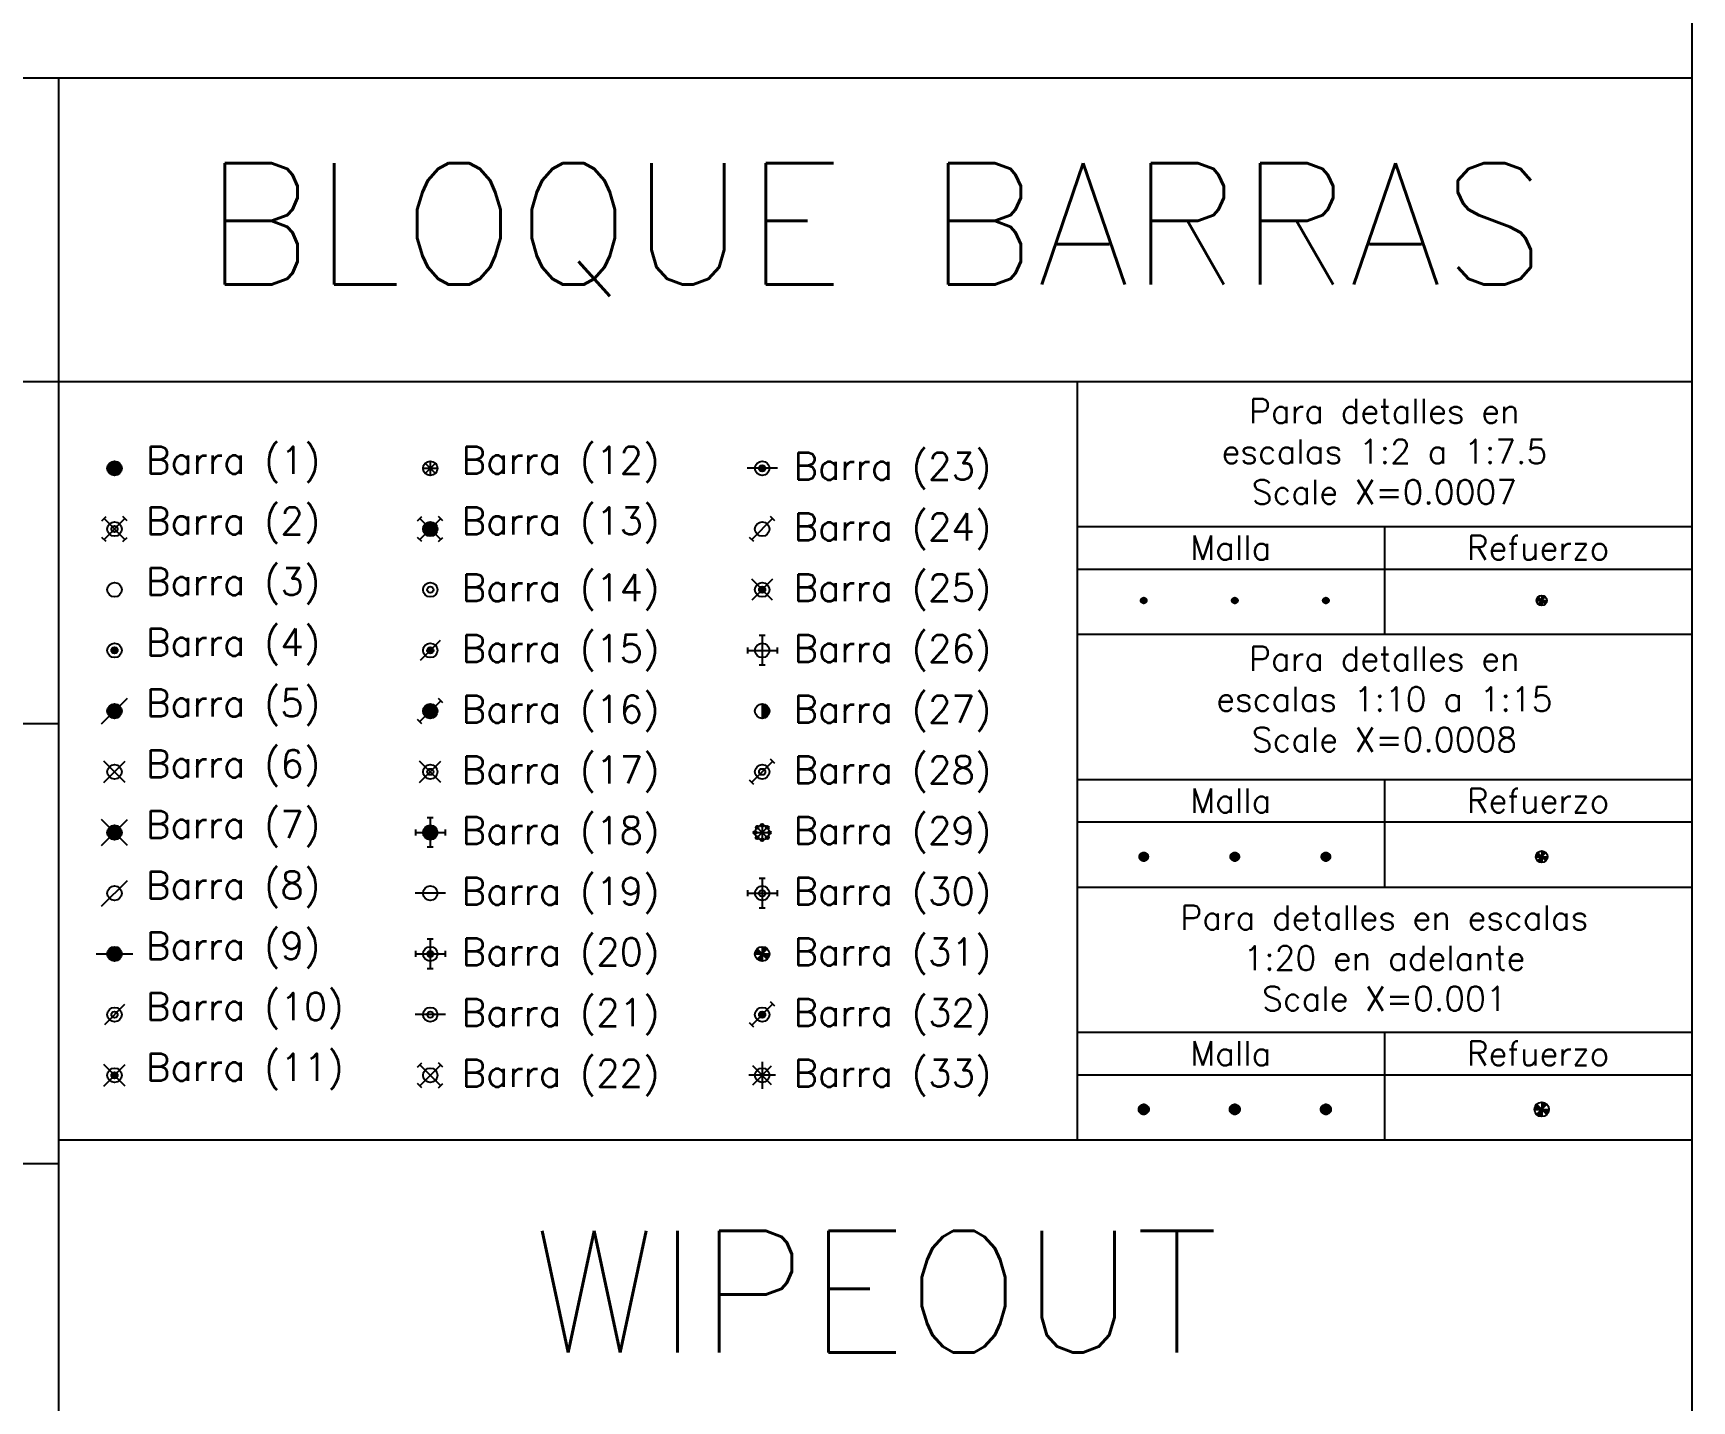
# Model space of a CAD drawing. Header units: millimetres. Extents: x -99999999 to 100000000, y -41 to 20.
# Drawn here: x -17.676 to -14.944, y -8.709 to -6.456 of the extents above; entities that cross this region are included whole.
import ezdxf

# ---------------------------------------------------------------- set-up
doc = ezdxf.new("R2010")
doc.units = ezdxf.units.MM
doc.header["$LTSCALE"] = 0.01
doc.linetypes.add('DASHED2', pattern=[0.375, 0.25, -0.125])
for name, color, linetype in [('FC_BORDES', 4, 'Continuous'), ('FC_HATCH 253', 253, 'Continuous'), ('FC_MALLA', 3, 'DASHED2'), ('FC_R-80', 11, 'Continuous'), ('FC_REFUERZO 2', 1, 'Continuous')]:
    doc.layers.add(name, color=color, linetype=linetype)
doc.styles.add('FC_TEXT1', font='romans.shx')

# ---------------------------------------------------------------- blocks, each defined once
blk = doc.blocks.new('*U176')
h = blk.add_hatch(color=0)
h.dxf.hatch_style = 1
edge = h.paths.add_edge_path()
edge.add_arc((0, 0), 0.0119, 0, 360, ccw=False)
at = {"color": 0}
blk.add_circle((0, 0), 0.0119, dxfattribs=at)
blk = doc.blocks.new('*U198')
at = {"color": 0, "ltscale": 0.35}
for p, q in [((0.0172, -0.0172), (-0.0172, 0.0172)), ((0.0172, 0.0172), (-0.0172, -0.0172))]:
    blk.add_line(p, q, dxfattribs=at)
at = {"color": 0, "ltscale": 0.9}
blk.add_line((0.0137, -0.0208), (0.0208, -0.0137), dxfattribs=at)
for points in [[(-0.0208, 0.0137), (-0.0137, 0.0208)], [(0.0208, 0.0137), (0.0137, 0.0208)], [(-0.0137, -0.0208), (-0.0208, -0.0137)]]:
    blk.add_lwpolyline(points, dxfattribs=at)
at = {"color": 0}
for radius in [0.0119, 0.00516]:
    blk.add_circle((0, 0), radius, dxfattribs=at)
blk = doc.blocks.new('*U196')
at = {"color": 0}
blk.add_circle((0, 0), 0.0119, dxfattribs=at)
blk = doc.blocks.new('*U197')
h = blk.add_hatch(color=0)
h.dxf.hatch_style = 1
edge = h.paths.add_edge_path()
edge.add_arc((0, 0), 0.00516, 0, 360)
at = {"color": 0}
for radius in [0.0119, 0.00516]:
    blk.add_circle((0, 0), radius, dxfattribs=at)
blk = doc.blocks.new('*U195')
h = blk.add_hatch(color=0)
h.dxf.hatch_style = 1
edge = h.paths.add_edge_path()
edge.add_arc((0, 0), 0.0119, 0, 360, ccw=False)
at = {"color": 0, "ltscale": 0.6}
blk.add_lwpolyline([(-0.0212, -0.0212), (0.0212, 0.0212)], dxfattribs=at)
at = {"color": 0}
blk.add_circle((0, 0), 0.0119, dxfattribs=at)
blk = doc.blocks.new('*U194')
at = {"color": 0}
for p, q in [((0.0177, -0.0177), (-0.0177, 0.0177)), ((-0.0177, -0.0177), (0.0177, 0.0177))]:
    blk.add_line(p, q, dxfattribs=at)
blk.add_circle((0, 0), 0.0119, dxfattribs=at)
blk = doc.blocks.new('*U193')
h = blk.add_hatch(color=0)
h.dxf.hatch_style = 1
edge = h.paths.add_edge_path()
edge.add_arc((0, 0), 0.0119, 0, 360, ccw=False)
at = {"color": 0, "ltscale": 0.6}
for points in [[(-0.0212, -0.0212), (0.0212, 0.0212)], [(0.0212, -0.0212), (-0.0212, 0.0212)]]:
    blk.add_lwpolyline(points, dxfattribs=at)
at = {"color": 0}
blk.add_circle((0, 0), 0.0119, dxfattribs=at)
blk = doc.blocks.new('*U192')
at = {"color": 0, "ltscale": 0.6}
blk.add_lwpolyline([(-0.0212, -0.0212), (0.0212, 0.0212)], dxfattribs=at)
at = {"color": 0}
blk.add_circle((0, 0), 0.0119, dxfattribs=at)
blk = doc.blocks.new('*U191')
h = blk.add_hatch(color=0)
h.dxf.hatch_style = 1
edge = h.paths.add_edge_path()
edge.add_arc((0, 0), 0.0119, 0, 360)
at = {"color": 0, "ltscale": 0.6}
blk.add_lwpolyline([(-0.03, 0), (0.03, 0)], dxfattribs=at)
at = {"color": 0}
blk.add_circle((0, 0), 0.0119, dxfattribs=at)
blk = doc.blocks.new('*U189')
at = {"color": 0, "ltscale": 0.35}
blk.add_line((0.0166, 0.0166), (-0.0166, -0.0166), dxfattribs=at)
at = {"color": 0}
for radius in [0.0119, 0.00516]:
    blk.add_circle((0, 0), radius, dxfattribs=at)
blk = doc.blocks.new('*U190')
h = blk.add_hatch(color=0)
h.dxf.hatch_style = 1
edge = h.paths.add_edge_path()
edge.add_arc((0, 0), 0.00516, 0, 360)
at = {"color": 0}
for p, q in [((0.0177, -0.0177), (-0.0177, 0.0177)), ((-0.0177, -0.0177), (0.0177, 0.0177))]:
    blk.add_line(p, q, dxfattribs=at)
for radius in [0.0119, 0.00516]:
    blk.add_circle((0, 0), radius, dxfattribs=at)
blk = doc.blocks.new('*U188')
at = {"color": 0, "ltscale": 0.6}
for points in [[(-0.0119, 0), (0.0119, 0)], [(0.0084, -0.0084), (-0.0084, 0.0084)], [(-0.0084, -0.0084), (0.0084, 0.0084)], [(0, 0.0119), (0, -0.0119)]]:
    blk.add_lwpolyline(points, dxfattribs=at)
blk.add_circle((0, 0), 0.0119, dxfattribs=at)
blk = doc.blocks.new('*U187')
h = blk.add_hatch(color=0)
h.dxf.hatch_style = 1
edge = h.paths.add_edge_path()
edge.add_arc((0, 0), 0.0119, 0, 360)
at = {"color": 0, "ltscale": 0.35}
for p, q in [((0.0172, -0.0172), (-0.0172, 0.0172)), ((0.0172, 0.0172), (-0.0172, -0.0172))]:
    blk.add_line(p, q, dxfattribs=at)
at = {"color": 0, "ltscale": 0.9}
for points in [[(-0.0208, 0.0137), (-0.0137, 0.0208)], [(0.0208, 0.0137), (0.0137, 0.0208)], [(-0.0137, -0.0208), (-0.0208, -0.0137)], [(0.0137, -0.0208), (0.0208, -0.0137)]]:
    blk.add_lwpolyline(points, dxfattribs=at)
at = {"color": 0}
blk.add_circle((0, 0), 0.0119, dxfattribs=at)
blk = doc.blocks.new('*U186')
at = {"color": 0}
for radius in [0.0119, 0.00516]:
    blk.add_circle((0, 0), radius, dxfattribs=at)
blk = doc.blocks.new('*U185')
h = blk.add_hatch(color=0)
h.dxf.hatch_style = 1
edge = h.paths.add_edge_path()
edge.add_arc((0, 0), 0.00516, 0, 360)
at = {"color": 0, "ltscale": 0.35}
blk.add_line((0.0166, 0.0166), (-0.0166, -0.0166), dxfattribs=at)
at = {"color": 0}
for radius in [0.0119, 0.00516]:
    blk.add_circle((0, 0), radius, dxfattribs=at)
blk = doc.blocks.new('*U183')
h = blk.add_hatch(color=0)
h.dxf.hatch_style = 1
edge = h.paths.add_edge_path()
edge.add_arc((0, 0), 0.0119, 0, 360)
at = {"color": 0, "ltscale": 0.35}
blk.add_line((0.0172, 0.0172), (-0.0172, -0.0172), dxfattribs=at)
at = {"color": 0, "ltscale": 0.9}
for points in [[(0.0208, 0.0137), (0.0137, 0.0208)], [(-0.0137, -0.0208), (-0.0208, -0.0137)]]:
    blk.add_lwpolyline(points, dxfattribs=at)
at = {"color": 0}
blk.add_circle((0, 0), 0.0119, dxfattribs=at)
blk = doc.blocks.new('*U182')
at = {"color": 0}
for p, q in [((0.0177, -0.0177), (-0.0177, 0.0177)), ((-0.0177, -0.0177), (0.0177, 0.0177))]:
    blk.add_line(p, q, dxfattribs=at)
for radius in [0.0119, 0.00516]:
    blk.add_circle((0, 0), radius, dxfattribs=at)
blk = doc.blocks.new('*U184')
h = blk.add_hatch(color=0)
h.dxf.hatch_style = 1
edge = h.paths.add_edge_path()
edge.add_arc((0, 0), 0.0119, 0, 360)
at = {"color": 0, "ltscale": 0.35}
for p, q in [((0, 0.0244), (0, -0.0244)), ((-0.0244, 0), (0.0244, 0))]:
    blk.add_line(p, q, dxfattribs=at)
at = {"color": 0, "ltscale": 0.9}
for points in [[(-0.0244, 0.005), (-0.0244, -0.005)], [(0.005, 0.0244), (-0.005, 0.0244)], [(0.0244, 0.005), (0.0244, -0.005)], [(0.005, -0.0244), (-0.005, -0.0244)]]:
    blk.add_lwpolyline(points, dxfattribs=at)
at = {"color": 0}
blk.add_circle((0, 0), 0.0119, dxfattribs=at)
blk = doc.blocks.new('*U181')
at = {"color": 0}
blk.add_line((0.025, 0), (-0.025, 0), dxfattribs=at)
blk.add_circle((0, 0), 0.0119, dxfattribs=at)
blk = doc.blocks.new('*U269')
h = blk.add_hatch(color=0)
h.dxf.hatch_style = 1
edge = h.paths.add_edge_path()
edge.add_arc((0, 0), 0.00516, 90, 450, ccw=False)
at = {"color": 0, "ltscale": 0.35}
for p, q in [((0, 0.0244), (0, -0.0244)), ((-0.0244, 0), (0.0244, 0))]:
    blk.add_line(p, q, dxfattribs=at)
at = {"color": 0, "ltscale": 0.9}
for points in [[(-0.0244, 0.005), (-0.0244, -0.005)], [(0.005, 0.0244), (-0.005, 0.0244)], [(0.0244, 0.005), (0.0244, -0.005)], [(0.005, -0.0244), (-0.005, -0.0244)]]:
    blk.add_lwpolyline(points, dxfattribs=at)
at = {"color": 0}
for radius in [0.0119, 0.00516]:
    blk.add_circle((0, 0), radius, dxfattribs=at)
blk = doc.blocks.new('*U267')
at = {"color": 0}
blk.add_line((0.025, 0), (-0.025, 0), dxfattribs=at)
for radius in [0.0119, 0.00516]:
    blk.add_circle((0, 0), radius, dxfattribs=at)
blk = doc.blocks.new('*U268')
at = {"color": 0, "ltscale": 0.35}
for p, q in [((0.0172, -0.0172), (-0.0172, 0.0172)), ((0.0172, 0.0172), (-0.0172, -0.0172))]:
    blk.add_line(p, q, dxfattribs=at)
at = {"color": 0, "ltscale": 0.9}
for points in [[(-0.0208, 0.0137), (-0.0137, 0.0208)], [(0.0208, 0.0137), (0.0137, 0.0208)], [(-0.0137, -0.0208), (-0.0208, -0.0137)], [(0.0137, -0.0208), (0.0208, -0.0137)]]:
    blk.add_lwpolyline(points, dxfattribs=at)
at = {"color": 0}
blk.add_circle((0, 0), 0.0119, dxfattribs=at)
blk = doc.blocks.new('*U266')
h = blk.add_hatch(color=0)
h.dxf.hatch_style = 1
edge = h.paths.add_edge_path()
edge.add_arc((0, 0), 0.00516, 0, 360)
at = {"color": 0}
blk.add_line((0.025, 0), (-0.025, 0), dxfattribs=at)
for radius in [0.0119, 0.00516]:
    blk.add_circle((0, 0), radius, dxfattribs=at)
blk = doc.blocks.new('*U265')
at = {"color": 0, "ltscale": 0.35}
blk.add_line((0.0172, 0.0172), (-0.0172, -0.0172), dxfattribs=at)
at = {"color": 0, "ltscale": 0.9}
for points in [[(0.0208, 0.0137), (0.0137, 0.0208)], [(-0.0137, -0.0208), (-0.0208, -0.0137)]]:
    blk.add_lwpolyline(points, dxfattribs=at)
at = {"color": 0}
blk.add_circle((0, 0), 0.0119, dxfattribs=at)
blk = doc.blocks.new('*U264')
h = blk.add_hatch(color=0)
h.dxf.hatch_style = 1
edge = h.paths.add_edge_path()
edge.add_arc((0, 0), 0.00516, 90, 450, ccw=False)
at = {"color": 0, "ltscale": 0.35}
for p, q in [((0.0172, -0.0172), (-0.0172, 0.0172)), ((0.0172, 0.0172), (-0.0172, -0.0172))]:
    blk.add_line(p, q, dxfattribs=at)
at = {"color": 0}
for radius in [0.0119, 0.00516]:
    blk.add_circle((0, 0), radius, dxfattribs=at)
blk = doc.blocks.new('*U263')
at = {"color": 0, "ltscale": 0.35}
for p, q in [((-0.0244, 0), (0.0244, 0)), ((0, 0.0244), (0, -0.0244))]:
    blk.add_line(p, q, dxfattribs=at)
at = {"color": 0, "ltscale": 0.9}
for points in [[(-0.0244, 0.005), (-0.0244, -0.005)], [(0.005, 0.0244), (-0.005, 0.0244)], [(0.0244, 0.005), (0.0244, -0.005)], [(0.005, -0.0244), (-0.005, -0.0244)]]:
    blk.add_lwpolyline(points, dxfattribs=at)
at = {"color": 0}
blk.add_circle((0, 0), 0.0119, dxfattribs=at)
blk = doc.blocks.new('*U262')
h = blk.add_hatch(color=0)
h.dxf.hatch_style = 1
h.paths.add_polyline_path([(0, 0.0119), (0, -0.0119, 0.414214), (0.0119, 0, 0.414214)])
at = {"color": 0}
blk.add_lwpolyline([(0, 0.0119), (0, -0.0119)], dxfattribs=at)
blk.add_circle((0, 0), 0.0119, dxfattribs=at)
blk = doc.blocks.new('*U261')
at = {"color": 0, "ltscale": 0.35}
blk.add_line((0.0172, 0.0172), (-0.0172, -0.0172), dxfattribs=at)
at = {"color": 0, "ltscale": 0.9}
for points in [[(0.0208, 0.0137), (0.0137, 0.0208)], [(-0.0137, -0.0208), (-0.0208, -0.0137)]]:
    blk.add_lwpolyline(points, dxfattribs=at)
at = {"color": 0}
for radius in [0.0119, 0.00516]:
    blk.add_circle((0, 0), radius, dxfattribs=at)
blk = doc.blocks.new('*U260')
at = {"ltscale": 0.6}
h = blk.add_hatch(color=0, dxfattribs=at)
h.dxf.hatch_style = 1
edge = h.paths.add_edge_path()
edge.add_arc((-0.0119, 0), 0.0025, 0, 360)
h = blk.add_hatch(color=0, dxfattribs=at)
h.dxf.hatch_style = 1
edge = h.paths.add_edge_path()
edge.add_arc((-0.0084, 0.0084), 0.0025, 0, 360)
h = blk.add_hatch(color=0, dxfattribs=at)
h.dxf.hatch_style = 1
edge = h.paths.add_edge_path()
edge.add_arc((0, 0.0119), 0.0025, 0, 360)
h = blk.add_hatch(color=0, dxfattribs=at)
h.dxf.hatch_style = 1
edge = h.paths.add_edge_path()
edge.add_arc((0, 0), 0.0025, 0, 360)
h = blk.add_hatch(color=0, dxfattribs=at)
h.dxf.hatch_style = 1
edge = h.paths.add_edge_path()
edge.add_arc((0.0084, 0.0084), 0.0025, 0, 360)
h = blk.add_hatch(color=0, dxfattribs=at)
h.dxf.hatch_style = 1
edge = h.paths.add_edge_path()
edge.add_arc((0.0119, 0), 0.0025, 0, 360)
h = blk.add_hatch(color=0, dxfattribs=at)
h.dxf.hatch_style = 1
edge = h.paths.add_edge_path()
edge.add_arc((-0.0084, -0.0084), 0.0025, 0, 360)
h = blk.add_hatch(color=0, dxfattribs=at)
h.dxf.hatch_style = 1
edge = h.paths.add_edge_path()
edge.add_arc((0, -0.0119), 0.0025, 0, 360)
h = blk.add_hatch(color=0, dxfattribs=at)
h.dxf.hatch_style = 1
edge = h.paths.add_edge_path()
edge.add_arc((0.0084, -0.0084), 0.0025, 0, 360)
at = {"color": 0, "ltscale": 0.6}
for points in [[(-0.0119, 0), (0.0119, 0)], [(0.0084, -0.0084), (-0.0084, 0.0084)], [(-0.0084, -0.0084), (0.0084, 0.0084)], [(0, 0.0119), (0, -0.0119)]]:
    blk.add_lwpolyline(points, dxfattribs=at)
for centre, radius in [((-0.0119, 0), 0.0025), ((0, 0), 0.0119), ((-0.0084, 0.0084), 0.0025), ((0, 0.0119), 0.0025), ((0, 0), 0.0025), ((0.0084, 0.0084), 0.0025), ((0.0119, 0), 0.0025), ((-0.0084, -0.0084), 0.0025), ((0, -0.0119), 0.0025), ((0.0084, -0.0084), 0.0025)]:
    blk.add_circle(centre, radius, dxfattribs=at)
blk = doc.blocks.new('*U259')
at = {"color": 0, "ltscale": 0.35}
for p, q in [((0, 0.0244), (0, -0.0244)), ((-0.0244, 0), (0.0244, 0))]:
    blk.add_line(p, q, dxfattribs=at)
at = {"color": 0, "ltscale": 0.9}
for points in [[(-0.0244, 0.005), (-0.0244, -0.005)], [(0.005, 0.0244), (-0.005, 0.0244)], [(0.0244, 0.005), (0.0244, -0.005)], [(0.005, -0.0244), (-0.005, -0.0244)]]:
    blk.add_lwpolyline(points, dxfattribs=at)
at = {"color": 0}
for radius in [0.0119, 0.00516]:
    blk.add_circle((0, 0), radius, dxfattribs=at)
blk = doc.blocks.new('*U258')
at = {"layer": 'FC_HATCH 253', "ltscale": 0.6}
h = blk.add_hatch(color=256, dxfattribs=at)
h.dxf.hatch_style = 1
h.paths.add_polyline_path([(-0.0084, 0.0084, 0.198912), (-0.0119, 0), (0, 0)])
h.paths.add_polyline_path([(0.0119, 0), (0, 0), (0.0084, -0.0084, 0.198912)])
h.paths.add_polyline_path([(0.0084, 0.0084, 0.198912), (0, 0.0119), (0, 0)])
h.paths.add_polyline_path([(0, 0), (-0.0084, -0.0084, 0.198912), (0, -0.0119)])
at = {"color": 0, "ltscale": 0.6}
for points in [[(-0.0119, 0), (0.0119, 0)], [(0.0084, -0.0084), (-0.0084, 0.0084)], [(-0.0084, -0.0084), (0.0084, 0.0084)], [(0, 0.0119), (0, -0.0119)]]:
    blk.add_lwpolyline(points, dxfattribs=at)
blk.add_circle((0, 0), 0.0119, dxfattribs=at)
blk = doc.blocks.new('*U257')
h = blk.add_hatch(color=0)
h.dxf.hatch_style = 1
edge = h.paths.add_edge_path()
edge.add_arc((0, 0), 0.00516, 90, 450, ccw=False)
at = {"color": 0, "ltscale": 0.35}
blk.add_line((0.0172, 0.0172), (-0.0172, -0.0172), dxfattribs=at)
at = {"color": 0, "ltscale": 0.9}
for points in [[(0.0208, 0.0137), (0.0137, 0.0208)], [(-0.0137, -0.0208), (-0.0208, -0.0137)]]:
    blk.add_lwpolyline(points, dxfattribs=at)
at = {"color": 0}
for radius in [0.0119, 0.00516]:
    blk.add_circle((0, 0), radius, dxfattribs=at)
blk = doc.blocks.new('*U256')
at = {"color": 0}
for p, q in [((0.0155, -0.0155), (-0.0155, 0.0155)), ((-0.0155, -0.0155), (0.0155, 0.0155))]:
    blk.add_line(p, q, dxfattribs=at)
for points in [[(0, 0.022), (0, -0.022)], [(0.022, 0), (-0.022, 0)]]:
    blk.add_lwpolyline(points, dxfattribs=at)
blk.add_circle((0, 0), 0.0119, dxfattribs=at)
blk = doc.blocks.new('*U251')
at = {"layer": 'FC_HATCH 253', "ltscale": 0.6}
h = blk.add_hatch(color=256, dxfattribs=at)
h.dxf.hatch_style = 1
h.paths.add_polyline_path([(-0.0084, 0.0084, 0.198912), (-0.0119, 0), (0, 0)])
h.paths.add_polyline_path([(0.0119, 0), (0, 0), (0.0084, -0.0084, 0.198912)])
h.paths.add_polyline_path([(0.0084, 0.0084, 0.198912), (0, 0.0119), (0, 0)])
h.paths.add_polyline_path([(0, 0), (-0.0084, -0.0084, 0.198912), (0, -0.0119)])
at = {"color": 0, "ltscale": 0.6}
for points in [[(-0.0119, 0), (0.0119, 0)], [(0.0084, -0.0084), (-0.0084, 0.0084)], [(-0.0084, -0.0084), (0.0084, 0.0084)], [(0, 0.0119), (0, -0.0119)]]:
    blk.add_lwpolyline(points, dxfattribs=at)
blk.add_circle((0, 0), 0.0119, dxfattribs=at)
blk = doc.blocks.new('*U274')
h = blk.add_hatch(color=0)
h.dxf.hatch_style = 1
edge = h.paths.add_edge_path()
edge.add_arc((0, 0), 0.00478, 0, 360, ccw=False)
at = {"color": 0}
blk.add_circle((0, 0), 0.00478, dxfattribs=at)
blk = doc.blocks.new('*U275')
at = {"layer": 'FC_MALLA', "color": 0, "linetype": 'ByBlock', "lineweight": -2, "transparency": 16777216}
for p in [(0, 0), (0.15, 0), (0.3, 0)]:
    blk.add_blockref('*U274', p, dxfattribs=at)
blk = doc.blocks.new('*U252')
at = {"layer": 'FC_HATCH 253', "ltscale": 0.6}
h = blk.add_hatch(color=256, dxfattribs=at)
h.dxf.hatch_style = 1
h.paths.add_polyline_path([(-0.0084, 0.0084, 0.198912), (-0.0119, 0), (0, 0)])
h.paths.add_polyline_path([(0.0119, 0), (0, 0), (0.0084, -0.0084, 0.198912)])
h.paths.add_polyline_path([(0.0084, 0.0084, 0.198912), (0, 0.0119), (0, 0)])
h.paths.add_polyline_path([(0, 0), (-0.0084, -0.0084, 0.198912), (0, -0.0119)])
at = {"color": 0, "ltscale": 0.6}
for points in [[(-0.0119, 0), (0.0119, 0)], [(0.0084, -0.0084), (-0.0084, 0.0084)], [(-0.0084, -0.0084), (0.0084, 0.0084)], [(0, 0.0119), (0, -0.0119)]]:
    blk.add_lwpolyline(points, dxfattribs=at)
blk.add_circle((0, 0), 0.0119, dxfattribs=at)
blk = doc.blocks.new('*U276')
h = blk.add_hatch(color=0)
h.dxf.hatch_style = 1
edge = h.paths.add_edge_path()
edge.add_arc((0, 0), 0.00717, 0, 360, ccw=False)
at = {"color": 0}
blk.add_circle((0, 0), 0.00717, dxfattribs=at)
blk = doc.blocks.new('*U277')
at = {"layer": 'FC_MALLA', "color": 0, "linetype": 'ByBlock', "lineweight": -2, "transparency": 16777216}
for p in [(0, 0), (0.15, 0), (0.3, 0)]:
    blk.add_blockref('*U276', p, dxfattribs=at)
blk = doc.blocks.new('*U253')
at = {"layer": 'FC_HATCH 253', "ltscale": 0.6}
h = blk.add_hatch(color=256, dxfattribs=at)
h.dxf.hatch_style = 1
h.paths.add_polyline_path([(-0.0084, 0.0084, 0.198912), (-0.0119, 0), (0, 0)])
h.paths.add_polyline_path([(0.0119, 0), (0, 0), (0.0084, -0.0084, 0.198912)])
h.paths.add_polyline_path([(0.0084, 0.0084, 0.198912), (0, 0.0119), (0, 0)])
h.paths.add_polyline_path([(0, 0), (-0.0084, -0.0084, 0.198912), (0, -0.0119)])
at = {"color": 0, "ltscale": 0.6}
for points in [[(-0.0119, 0), (0.0119, 0)], [(0.0084, -0.0084), (-0.0084, 0.0084)], [(-0.0084, -0.0084), (0.0084, 0.0084)], [(0, 0.0119), (0, -0.0119)]]:
    blk.add_lwpolyline(points, dxfattribs=at)
blk.add_circle((0, 0), 0.0119, dxfattribs=at)
blk = doc.blocks.new('*U278')
h = blk.add_hatch(color=0)
h.dxf.hatch_style = 1
edge = h.paths.add_edge_path()
edge.add_arc((0, 0), 0.00836, 0, 360, ccw=False)
at = {"color": 0}
blk.add_circle((0, 0), 0.00836, dxfattribs=at)
blk = doc.blocks.new('*U279')
at = {"layer": 'FC_MALLA', "color": 0, "linetype": 'ByBlock', "lineweight": -2, "transparency": 16777216}
for p in [(0, 0), (0.15, 0), (0.3, 0)]:
    blk.add_blockref('*U278', p, dxfattribs=at)

msp = doc.modelspace()

# ---------------------------------------------------------------- linework, layer by layer
at = {"layer": 'FC_BORDES', "ltscale": 1.5}
msp.add_lwpolyline([(-35.0806, 10.7293), (-14.9435, 10.7293), (-14.9435, -32.4679), (-35.0806, -32.4679)], close=True, dxfattribs=at)
for points in [[(-25.7053, -6.5299), (-14.9435, -6.5299)], [(-17.634, -6.5299), (-17.634, -11.1954)], [(-25.7053, -7.0299), (-14.9435, -7.0299)], [(-15.9562, -7.0299), (-15.9562, -8.2795)], [(-15.9562, -7.269), (-14.9435, -7.269)], [(-15.4499, -7.269), (-15.4499, -7.4464)], [(-15.9562, -7.339), (-14.9435, -7.339)], [(-15.9562, -7.4464), (-14.9435, -7.4464)], [(-20.5233, -7.5937), (-17.634, -7.5937)], [(-15.9562, -7.6856), (-14.9435, -7.6856)], [(-15.4499, -7.6856), (-15.4499, -7.863)], [(-15.9562, -7.7556), (-14.9435, -7.7556)], [(-15.9562, -7.863), (-14.9435, -7.863)], [(-15.9562, -8.1021), (-14.9435, -8.1021)], [(-15.4499, -8.1021), (-15.4499, -8.2795)], [(-15.9562, -8.1721), (-14.9435, -8.1721)], [(-17.634, -8.2795), (-14.9435, -8.2795)], [(-20.5233, -8.3183), (-17.634, -8.3183)]]:
    msp.add_lwpolyline(points, dxfattribs=at)

# ---------------------------------------------------------------- block references
at = {"layer": 'FC_MALLA', "color": 1}
for name, p in [('*U275', (-15.8464, -7.3909)), ('*U277', (-15.8464, -7.813)), ('*U279', (-15.8464, -8.2292))]:
    msp.add_blockref(name, p, dxfattribs=at)
at = {"layer": 'FC_REFUERZO 2', "ltscale": 0.9}
for name, p in [('*U176', (-17.5418, -7.1731)), ('*U188', (-17.0217, -7.1731)), ('*U266', (-16.4749, -7.1731)), ('*U198', (-17.5418, -7.2731)), ('*U187', (-17.0217, -7.2731)), ('*U265', (-16.4749, -7.2731)), ('*U196', (-17.5418, -7.3731)), ('*U186', (-17.0217, -7.3731)), ('*U264', (-16.4749, -7.3731)), ('*U185', (-17.0217, -7.4731)), ('*U263', (-16.4749, -7.4731)), ('*U197', (-17.5418, -7.4731)), ('*U195', (-17.5418, -7.5731)), ('*U183', (-17.0217, -7.5731)), ('*U262', (-16.4749, -7.5731)), ('*U194', (-17.5418, -7.6731)), ('*U182', (-17.0217, -7.6731)), ('*U261', (-16.4749, -7.6731)), ('*U193', (-17.5418, -7.7731)), ('*U184', (-17.0217, -7.7731)), ('*U260', (-16.4749, -7.7731)), ('*U192', (-17.5418, -7.8731)), ('*U181', (-17.0217, -7.8731)), ('*U259', (-16.4749, -7.8731)), ('*U269', (-17.0217, -7.9731)), ('*U191', (-17.5418, -7.9731)), ('*U258', (-16.4749, -7.9731)), ('*U189', (-17.5418, -8.0731)), ('*U257', (-16.4749, -8.0731)), ('*U267', (-17.0217, -8.0731)), ('*U190', (-17.5418, -8.1731)), ('*U268', (-17.0217, -8.1731)), ('*U256', (-16.4749, -8.1731)), ('*U253', (-15.1908, -8.2292))]:
    msp.add_blockref(name, p, dxfattribs=at)
for name, p, xscale, yscale, zscale in [('*U251', (-15.1908, -7.3909), 0.7, 0.7, 0.7), ('*U252', (-15.1908, -7.813), 0.8, 0.8, 0.8)]:
    msp.add_blockref(name, p, dxfattribs=dict(at, xscale=xscale, yscale=yscale, zscale=zscale))

# ---------------------------------------------------------------- texts
at = {"layer": 'FC_R-80', "insert": (-16.2888, -6.7799), "char_height": 0.2, "attachment_point": 5, "style": 'FC_TEXT1'}
msp.add_mtext('BLOQUE BARRAS', dxfattribs=at)
at = {"layer": 'FC_R-80', "style": 'FC_TEXT1'}
for s, insert, char_height, width, attachment_point in [('Para detalles en escalas 1:2 a 1:7.5\\PScale X=0.0007', (-15.4499, -7.1454), 0.04, 0.619448, 5), ('Barra (1)', (-17.4903, -7.1972), 0.045, 0.335375, 7), ('Barra (12)', (-16.9702, -7.1972), 0.045, 0.380029, 7), ('Barra (23)', (-16.4235, -7.2072), 0.045, 0.387036, 7), ('Barra (2)', (-17.4903, -7.2972), 0.045, 0.335375, 7), ('Barra (13)', (-16.9702, -7.2972), 0.045, 0.387036, 7), ('Barra (24)', (-16.4235, -7.3072), 0.045, 0.380029, 7), ('Malla', (-15.703, -7.304), 0.04, 0.165689, 5), ('Refuerzo', (-15.1967, -7.304), 0.04, 0.255638, 5), ('Barra (3)', (-17.4903, -7.3972), 0.045, 0.335375, 7), ('Barra (14)', (-16.9702, -7.4072), 0.045, 0.380029, 7), ('Barra (25)', (-16.4235, -7.4072), 0.045, 0.387036, 7), ('Barra (4)', (-17.4903, -7.4972), 0.045, 0.335375, 7), ('Barra (15)', (-16.9702, -7.5072), 0.045, 0.387036, 7), ('Barra (26)', (-16.4235, -7.5072), 0.045, 0.380029, 7), ('Para detalles en escalas 1:10 a 1:15\\PScale X=0.0008', (-15.4499, -7.5533), 0.04, 0.666843, 5), ('Barra (5)', (-17.4903, -7.5972), 0.045, 0.335375, 7), ('Barra (16)', (-16.9702, -7.6072), 0.045, 0.380029, 7), ('Barra (27)', (-16.4235, -7.6072), 0.045, 0.387036, 7), ('Barra (6)', (-17.4903, -7.6972), 0.045, 0.335375, 7), ('Barra (17)', (-16.9702, -7.7072), 0.045, 0.387036, 7), ('Barra (28)', (-16.4235, -7.7072), 0.045, 0.380029, 7), ('Malla', (-15.703, -7.7206), 0.04, 0.165689, 5), ('Refuerzo', (-15.1967, -7.7206), 0.04, 0.255638, 5), ('Barra (7)', (-17.4903, -7.7972), 0.045, 0.335375, 7), ('Barra (18)', (-16.9702, -7.8072), 0.045, 0.380029, 7), ('Barra (29)', (-16.4235, -7.8072), 0.045, 0.387036, 7), ('Barra (8)', (-17.4903, -7.8972), 0.045, 0.335375, 7), ('Barra (19)', (-16.9702, -7.9072), 0.045, 0.387036, 7), ('Barra (30)', (-16.4235, -7.9072), 0.045, 0.380029, 7), ('Para detalles en escalas 1:20 en adelante\\PScale X=0.001', (-15.4499, -7.98), 0.04, 0.830434, 5), ('Barra (9)', (-17.4903, -7.9972), 0.045, 0.335375, 7), ('Barra (20)', (-16.9702, -8.0072), 0.045, 0.380029, 7), ('Barra (31)', (-16.4235, -8.0072), 0.045, 0.387036, 7), ('Barra (10)', (-17.4903, -8.0972), 0.045, 0.380029, 7), ('Barra (21)', (-16.9702, -8.1072), 0.045, 0.387036, 7), ('Barra (32)', (-16.4235, -8.1072), 0.045, 0.380029, 7), ('Barra (11)', (-17.4903, -8.1972), 0.045, 0.387036, 7), ('Barra (22)', (-16.9702, -8.2072), 0.045, 0.380029, 7), ('Barra (33)', (-16.4235, -8.2072), 0.045, 0.387036, 7), ('Malla', (-15.703, -8.1371), 0.04, 0.165689, 5), ('Refuerzo', (-15.1967, -8.1371), 0.04, 0.255638, 5), ('WIPEOUT', (-16.2888, -8.5295), 0.2, 1.249619, 5)]:
    msp.add_mtext(s, dxfattribs=dict(at, insert=insert, char_height=char_height, width=width, attachment_point=attachment_point))

doc.saveas('drawing.dxf')
